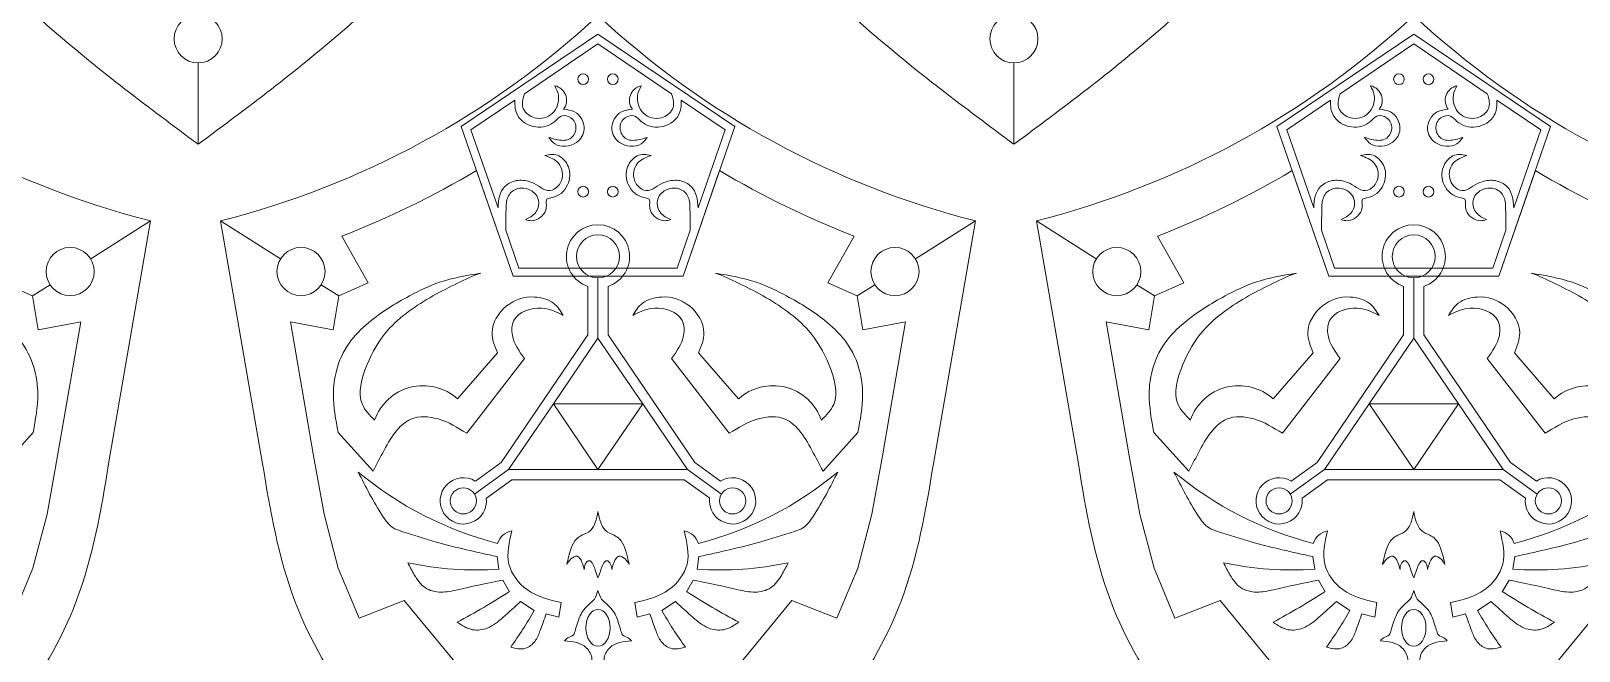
# Model space of a CAD drawing. Header units: inches. Extents: x 0 to 12, y 0 to 12.
# Drawn here: x 6.076 to 9.487, y 2.457 to 3.822 of the extents above; entities that cross this region are included whole.
import ezdxf

# ---------------------------------------------------------------- set-up
doc = ezdxf.new("R2010")
doc.units = ezdxf.units.IN
doc.header["$MEASUREMENT"] = 0
doc.layers.get('0').update_dxf_attribs({"color": 5})

msp = doc.modelspace()

# ---------------------------------------------------------------- linework, layer by layer
at = {"lineweight": 0}
for p, q in [((7.3253, 3.8153), (7.0236, 3.6116)), ((7.1632, 3.6839), (7.3253, 3.7934)), ((7.627, 3.6116), (7.3253, 3.8153)), ((7.3253, 3.7934), (7.4875, 3.6839)), ((9.123, 3.8153), (8.8213, 3.6116)), ((8.9609, 3.6839), (9.123, 3.7934)), ((9.4247, 3.6116), (9.123, 3.8153)), ((9.123, 3.7934), (9.2851, 3.6839)), ((6.4442, 3.5724), (6.4442, 3.7517)), ((8.2419, 3.5724), (8.2419, 3.7517)), ((7.0453, 3.6044), (7.1419, 3.6696)), ((7.5088, 3.6696), (7.6053, 3.6044)), ((8.843, 3.6044), (8.9396, 3.6696)), ((9.3064, 3.6696), (9.403, 3.6044)), ((7.0236, 3.6116), (7.138, 3.2818)), ((7.105, 3.4324), (7.0453, 3.6044)), ((7.5127, 3.2818), (7.627, 3.6116)), ((7.6053, 3.6044), (7.5457, 3.4324)), ((8.8213, 3.6116), (8.9356, 3.2818)), ((8.9026, 3.4324), (8.843, 3.6044)), ((9.3104, 3.2818), (9.4247, 3.6116)), ((9.403, 3.6044), (9.3434, 3.4324)), ((7.138, 3.2818), (7.0573, 3.5145)), ((7.5934, 3.5145), (7.5127, 3.2818)), ((8.9356, 3.2818), (8.855, 3.5145)), ((9.391, 3.5145), (9.3104, 3.2818)), ((6.3393, 3.404), (6.2073, 3.32)), ((6.6258, 3.32), (6.4937, 3.404)), ((7.1509, 3.2999), (7.122, 3.3831)), ((7.5286, 3.3831), (7.4998, 3.2999)), ((8.157, 3.404), (8.0249, 3.32)), ((8.4234, 3.32), (8.2914, 3.404)), ((8.9485, 3.2999), (8.9197, 3.3831)), ((9.3263, 3.3831), (9.2975, 3.2999)), ((6.7607, 3.3701), (6.8185, 3.2676)), ((7.8321, 3.2676), (7.89, 3.3701)), ((8.5584, 3.3701), (8.6162, 3.2676)), ((7.3253, 3.2818), (7.138, 3.2818)), ((7.138, 3.2818), (7.3253, 3.2818)), ((7.3253, 3.2999), (7.1509, 3.2999)), ((7.4998, 3.2999), (7.3253, 3.2999)), ((7.5127, 3.2818), (7.3253, 3.2818)), ((7.3253, 3.2818), (7.5127, 3.2818)), ((7.3253, 3.1456), (7.3253, 3.2782)), ((9.123, 3.2818), (8.9356, 3.2818)), ((8.9356, 3.2818), (9.123, 3.2818)), ((9.123, 3.2999), (8.9485, 3.2999)), ((9.2975, 3.2999), (9.123, 3.2999)), ((9.3104, 3.2818), (9.123, 3.2818)), ((9.123, 3.2818), (9.3104, 3.2818)), ((9.123, 3.1456), (9.123, 3.2782)), ((6.0791, 3.2385), (6.0145, 3.2676)), ((6.1178, 3.2631), (6.0791, 3.2385)), ((6.7539, 3.2385), (6.7152, 3.2631)), ((6.8185, 3.2676), (6.7539, 3.2385)), ((7.303, 3.2595), (7.303, 3.1525)), ((7.3476, 3.1525), (7.3476, 3.2595)), ((7.8968, 3.2385), (7.8321, 3.2676)), ((7.9355, 3.2631), (7.8968, 3.2385)), ((8.5516, 3.2385), (8.5129, 3.2631)), ((8.6162, 3.2676), (8.5516, 3.2385)), ((9.1007, 3.2595), (9.1007, 3.1525)), ((9.1453, 3.1525), (9.1453, 3.2595)), ((6.0916, 3.1635), (6.0791, 3.2385)), ((6.7539, 3.2385), (6.7414, 3.1635)), ((7.9093, 3.1635), (7.8968, 3.2385)), ((8.5516, 3.2385), (8.5391, 3.1635)), ((6.1855, 3.1815), (6.0916, 3.1635)), ((6.1345, 2.8863), (6.1855, 3.1815)), ((6.7414, 3.1635), (6.6475, 3.1815)), ((6.6475, 3.1815), (6.6986, 2.8863)), ((8.0031, 3.1815), (7.9093, 3.1635)), ((7.9521, 2.8863), (8.0031, 3.1815)), ((8.5391, 3.1635), (8.4452, 3.1815)), ((8.4452, 3.1815), (8.4962, 2.8863)), ((7.303, 3.1525), (7.1122, 2.8719)), ((7.3253, 3.1456), (7.2269, 3.0008)), ((7.4238, 3.0008), (7.3253, 3.1456)), ((7.5384, 2.8719), (7.3476, 3.1525)), ((9.1007, 3.1525), (8.9099, 2.8719)), ((9.123, 3.1456), (9.0246, 3.0008)), ((9.2215, 3.0008), (9.123, 3.1456)), ((9.3361, 2.8719), (9.1453, 3.1525)), ((7.0156, 3.0118), (7.1036, 3.1134)), ((7.635, 3.0118), (7.547, 3.1134)), ((8.8133, 3.0118), (8.9013, 3.1134)), ((9.4327, 3.0118), (9.3447, 3.1134)), ((7.1634, 3.1009), (7.036, 2.936)), ((7.4873, 3.1009), (7.6147, 2.936)), ((8.9611, 3.1009), (8.8336, 2.936)), ((9.2849, 3.1009), (9.4124, 2.936)), ((7.2269, 3.0008), (7.1284, 2.8561)), ((7.3253, 2.8561), (7.2269, 3.0008)), ((7.2269, 3.0008), (7.4238, 3.0008)), ((7.4238, 3.0008), (7.3253, 2.8561)), ((7.5222, 2.8561), (7.4238, 3.0008)), ((9.0246, 3.0008), (8.9261, 2.8561)), ((9.123, 2.8561), (9.0246, 3.0008)), ((9.0246, 3.0008), (9.2215, 3.0008)), ((9.2215, 3.0008), (9.123, 2.8561)), ((9.3199, 2.8561), (9.2215, 3.0008)), ((6.0036, 2.8529), (6.0805, 2.9379)), ((6.8295, 2.8529), (6.7526, 2.9379)), ((7.8212, 2.8529), (7.8981, 2.9379)), ((8.6271, 2.8529), (8.5502, 2.9379)), ((6.1112, 2.7581), (6.1345, 2.8863)), ((6.6986, 2.8863), (6.7218, 2.7581)), ((7.1122, 2.8719), (7.055, 2.8309)), ((7.5956, 2.8309), (7.5384, 2.8719)), ((7.9288, 2.7581), (7.9521, 2.8863)), ((8.4962, 2.8863), (8.5195, 2.7581)), ((8.9099, 2.8719), (8.8527, 2.8309)), ((9.3933, 2.8309), (9.3361, 2.8719)), ((7.1284, 2.8561), (7.0532, 2.8022)), ((7.0793, 2.7934), (7.1356, 2.8338)), ((7.1284, 2.8561), (7.3253, 2.8561)), ((7.1356, 2.8338), (7.3253, 2.8338)), ((7.3253, 2.8561), (7.5222, 2.8561)), ((7.3253, 2.8338), (7.5151, 2.8338)), ((7.5151, 2.8338), (7.5714, 2.7934)), ((7.5222, 2.8561), (7.5975, 2.8022)), ((8.9261, 2.8561), (8.8509, 2.8022)), ((8.877, 2.7934), (8.9333, 2.8338)), ((8.9261, 2.8561), (9.123, 2.8561)), ((8.9333, 2.8338), (9.123, 2.8338)), ((9.123, 2.8561), (9.3199, 2.8561)), ((9.123, 2.8338), (9.3127, 2.8338)), ((9.3127, 2.8338), (9.369, 2.7934)), ((9.3199, 2.8561), (9.3951, 2.8022)), ((6.08, 2.639), (6.1112, 2.7581)), ((6.7218, 2.7581), (6.753, 2.639)), ((7.8977, 2.639), (7.9288, 2.7581)), ((8.5195, 2.7581), (8.5507, 2.639)), ((7.107, 2.6371), (7.1029, 2.6645)), ((7.5437, 2.6371), (7.5478, 2.6645)), ((8.9047, 2.6371), (8.9005, 2.6645)), ((9.3413, 2.6371), (9.3455, 2.6645)), ((6.0344, 2.5287), (6.08, 2.639)), ((6.753, 2.639), (6.7987, 2.5287)), ((7.852, 2.5287), (7.8977, 2.639)), ((8.5507, 2.639), (8.5963, 2.5287)), ((7.1304, 2.5872), (7.1153, 2.6127)), ((7.5202, 2.5872), (7.5354, 2.6127)), ((8.9281, 2.5872), (8.9129, 2.6127)), ((9.3179, 2.5872), (9.3331, 2.6127)), ((6.7987, 2.5287), (6.8985, 2.5676)), ((6.8985, 2.5676), (7.0271, 2.4115)), ((7.1848, 2.5458), (7.1548, 2.5657)), ((7.2441, 2.5632), (7.2392, 2.5312)), ((7.4065, 2.5632), (7.4114, 2.5312)), ((7.4658, 2.5458), (7.4958, 2.5657)), ((7.6236, 2.4115), (7.7522, 2.5676)), ((7.7522, 2.5676), (7.852, 2.5287)), ((8.5963, 2.5287), (8.6962, 2.5676)), ((8.6962, 2.5676), (8.8248, 2.4115)), ((8.9825, 2.5458), (8.9525, 2.5657)), ((9.0418, 2.5632), (9.0369, 2.5312)), ((9.2042, 2.5632), (9.2091, 2.5312)), ((9.2635, 2.5458), (9.2935, 2.5657)), ((9.4213, 2.4115), (9.5498, 2.5676)), ((7.2392, 2.5312), (7.2112, 2.5386)), ((7.4114, 2.5312), (7.4395, 2.5386)), ((9.0369, 2.5312), (9.0088, 2.5386)), ((9.2091, 2.5312), (9.2372, 2.5386))]:
    msp.add_line(p, q, dxfattribs=at)
at = {"color": 250, "lineweight": 0}
for p, q in [((6.2468, 2.8689), (6.3393, 3.404)), ((6.4937, 3.404), (6.5862, 2.8689)), ((8.0645, 2.8689), (8.157, 3.404)), ((8.2914, 3.404), (8.3839, 2.8689))]:
    msp.add_line(p, q, dxfattribs=at)
at = {"lineweight": 0}
for centre, radius in [((6.4442, 3.8047), 0.053), ((8.2419, 3.8047), 0.053), ((7.2927, 3.7158), 0.0118), ((7.3579, 3.7158), 0.0118), ((9.0904, 3.7158), 0.0118), ((9.1556, 3.7158), 0.0118), ((7.2927, 3.4681), 0.0118), ((7.3579, 3.4681), 0.0118), ((9.0904, 3.4681), 0.0118), ((9.1556, 3.4681), 0.0118), ((6.1621, 3.2922), 0.053), ((6.6709, 3.2922), 0.053), ((7.9798, 3.2922), 0.053), ((8.4686, 3.2922), 0.053)]:
    msp.add_circle(centre, radius, dxfattribs=at)
at = {"color": 250, "lineweight": 0}
for centre, start, end in [((6.8037, 5.2494), 227.0707, 255.8739), ((6.0293, 5.2494), 284.1261, 312.9293), ((8.6214, 5.2494), 227.0707, 255.8739), ((7.827, 5.2494), 284.1261, 312.9293), ((10.419, 5.2494), 227.0707, 255.8739)]:
    msp.add_arc(centre, 1.9029, start, end, dxfattribs=at)
at = {"lineweight": 0}
for centre, radius, start, end in [((7.2235, 3.6694), 0.0326, 322.4729, 78.1054), ((7.4272, 3.6694), 0.0326, 101.8946, 217.5271), ((9.0211, 3.6694), 0.0326, 322.4729, 78.1054), ((9.2249, 3.6694), 0.0326, 101.8946, 217.5271), ((6.0293, 5.2494), 2.0166, 291.266, 300.649), ((8.6214, 5.2494), 2.0166, 239.351, 248.734), ((7.827, 5.2494), 2.0166, 291.266, 300.649), ((10.419, 5.2494), 2.0166, 239.351, 248.734), ((7.3253, 3.3256), 0.0697, 90, 251.3478), ((7.3253, 3.3256), 0.0697, 288.6522, 90), ((9.123, 3.3256), 0.0697, 90, 251.3478), ((9.123, 3.3256), 0.0697, 288.6522, 90), ((7.3253, 3.3256), 0.0474, 0, 180), ((9.123, 3.3256), 0.0474, 0, 180), ((7.3253, 3.3256), 0.0474, 180, 0), ((9.123, 3.3256), 0.0474, 180, 0), ((6.9399, 2.9276), 0.1132, 48.0042, 160.7442), ((7.7108, 2.9276), 0.1132, 19.2558, 131.9958), ((8.7375, 2.9276), 0.1132, 48.0042, 160.7442), ((9.5085, 2.9276), 0.1132, 19.2558, 131.9958), ((7.2972, 3.4497), 0.7804, 230.1334, 255.6659), ((7.0286, 2.7872), 0.051, 58.8504, 7.0054), ((7.3535, 3.4497), 0.7804, 284.3341, 309.8666), ((7.622, 2.7872), 0.051, 172.9946, 121.1496), ((9.0949, 3.4497), 0.7804, 230.1334, 255.6659), ((8.8263, 2.7872), 0.051, 58.8504, 7.0054), ((9.1511, 3.4497), 0.7804, 284.3341, 309.8666), ((9.4197, 2.7872), 0.051, 172.9946, 121.1496), ((7.0286, 2.7872), 0.0288, 0, 180), ((7.622, 2.7872), 0.0288, 0, 180), ((8.8263, 2.7872), 0.0288, 0, 180), ((9.4197, 2.7872), 0.0288, 0, 180), ((7.0286, 2.7872), 0.0288, 180, 0), ((7.622, 2.7872), 0.0288, 180, 0), ((8.8263, 2.7872), 0.0288, 180, 0), ((9.4197, 2.7872), 0.0288, 180, 0), ((7.1434, 2.6801), 0.0417, 101.4674, 161.1937), ((7.5072, 2.6801), 0.0417, 18.8063, 78.5326), ((8.9411, 2.6801), 0.0417, 101.4674, 161.1937), ((9.3049, 2.6801), 0.0417, 18.8063, 78.5326), ((7.055, 3.3465), 0.7114, 257.9267, 274.1924), ((7.5957, 3.3465), 0.7114, 265.8076, 282.0733), ((8.8527, 3.3465), 0.7114, 257.9267, 274.1924), ((9.3933, 3.3465), 0.7114, 265.8076, 282.0733), ((6.1078, 4.2081), 1.9165, 298.2597, 302.2494), ((8.5429, 4.2081), 1.9165, 237.7506, 241.7403), ((7.9055, 4.2081), 1.9165, 298.2597, 302.2494), ((10.3405, 4.2081), 1.9165, 237.7506, 241.7403), ((6.3325, 3.0358), 0.9831, 324.5017, 330.1066), ((8.3182, 3.0358), 0.9831, 209.8934, 215.4983), ((8.1302, 3.0358), 0.9831, 324.5017, 330.1066), ((10.1158, 3.0358), 0.9831, 209.8934, 215.4983)]:
    msp.add_arc(centre, radius, start, end, dxfattribs=at)
for centre in [(7.3253, 2.5077), (9.123, 2.5077)]:
    msp.add_ellipse(centre, major_axis=(0, 0.0405), ratio=0.665933, dxfattribs=at)
at = {"color": 250, "lineweight": 0}
for points in [[(6.4442, 3.5724), (6.3361, 3.6529), (6.1462, 3.7941), (5.9092, 4.0251), (5.7557, 4.2876), (5.7218, 4.4822), (5.7051, 4.5852)], [(6.4442, 3.5724), (6.5524, 3.6529), (6.7422, 3.7941), (6.9792, 4.0251), (7.1328, 4.2876), (7.1667, 4.4822), (7.1834, 4.5852)], [(8.2419, 3.5724), (8.1338, 3.6529), (7.9439, 3.7941), (7.7069, 4.0251), (7.5534, 4.2876), (7.5195, 4.4822), (7.5028, 4.5852)], [(8.2419, 3.5724), (8.35, 3.6529), (8.5399, 3.7941), (8.7769, 4.0251), (8.9304, 4.2876), (8.9643, 4.4822), (8.981, 4.5852)], [(10.0196, 3.5724), (9.9115, 3.6529), (9.7216, 3.7941), (9.4846, 4.0251), (9.331, 4.2876), (9.2972, 4.4822), (9.2805, 4.5852)], [(5.5077, 1.8561), (5.6158, 1.9366), (5.8057, 2.0779), (6.0427, 2.3088), (6.1962, 2.5713), (6.2301, 2.7659), (6.2468, 2.8689)], [(7.3253, 1.8561), (7.2172, 1.9366), (7.0274, 2.0779), (6.7903, 2.3088), (6.6368, 2.5713), (6.6029, 2.7659), (6.5862, 2.8689)], [(7.3253, 1.8561), (7.4335, 1.9366), (7.6233, 2.0779), (7.8603, 2.3088), (8.0139, 2.5713), (8.0478, 2.7659), (8.0645, 2.8689)], [(9.123, 1.8561), (9.0149, 1.9366), (8.825, 2.0779), (8.588, 2.3088), (8.4345, 2.5713), (8.4006, 2.7659), (8.3839, 2.8689)], [(9.123, 1.8561), (9.2311, 1.9366), (9.421, 2.0779), (9.658, 2.3088), (9.8115, 2.5713), (9.8454, 2.7659), (9.8621, 2.8689)]]:
    msp.add_open_spline(points, degree=3, knots=[0, 0, 0, 0, 0.0808468, 0.1419248, 0.197496, 0.2597021, 0.2597021, 0.2597021, 0.2597021], dxfattribs=at)
at = {"lineweight": 0}
for points, knots in [([(7.2302, 3.7012), (7.2334, 3.6947), (7.243, 3.6754), (7.2307, 3.6354), (7.1877, 3.6238), (7.1545, 3.6496), (7.1588, 3.6716), (7.1632, 3.6839)], [0, 0, 0, 0, 0.00433671, 0.01277802, 0.0209013, 0.027078, 0.03417887, 0.03417887, 0.03417887, 0.03417887]), ([(7.4205, 3.7012), (7.4172, 3.6947), (7.4077, 3.6754), (7.4199, 3.6354), (7.4629, 3.6238), (7.4962, 3.6496), (7.4918, 3.6716), (7.4875, 3.6839)], [0, 0, 0, 0, 0.00433671, 0.01277802, 0.0209013, 0.027078, 0.03417887, 0.03417887, 0.03417887, 0.03417887]), ([(9.0278, 3.7012), (9.0311, 3.6947), (9.0407, 3.6754), (9.0284, 3.6354), (8.9854, 3.6238), (8.9521, 3.6496), (8.9565, 3.6716), (8.9609, 3.6839)], [0, 0, 0, 0, 0.00433671, 0.01277802, 0.0209013, 0.027078, 0.03417887, 0.03417887, 0.03417887, 0.03417887]), ([(9.2182, 3.7012), (9.2149, 3.6947), (9.2053, 3.6754), (9.2176, 3.6354), (9.2606, 3.6238), (9.2939, 3.6496), (9.2895, 3.6716), (9.2851, 3.6839)], [0, 0, 0, 0, 0.00433671, 0.01277802, 0.0209013, 0.027078, 0.03417887, 0.03417887, 0.03417887, 0.03417887]), ([(7.1419, 3.6696), (7.1419, 3.6576), (7.1438, 3.6299), (7.1864, 3.6038), (7.2254, 3.6145), (7.2434, 3.6386), (7.2697, 3.6332), (7.2815, 3.607), (7.2644, 3.5785), (7.2369, 3.5814), (7.2222, 3.586), (7.2171, 3.5876)], [0.00161532, 0.00161532, 0.00161532, 0.00161532, 0.00843951, 0.01794767, 0.02676165, 0.03034979, 0.03473275, 0.03990875, 0.04526398, 0.05124625, 0.05456569, 0.05456569, 0.05456569, 0.05456569]), ([(7.5088, 3.6696), (7.5088, 3.6576), (7.5068, 3.6299), (7.4643, 3.6038), (7.4253, 3.6145), (7.4072, 3.6386), (7.381, 3.6332), (7.3692, 3.607), (7.3863, 3.5785), (7.4138, 3.5814), (7.4284, 3.586), (7.4336, 3.5876)], [0.00161532, 0.00161532, 0.00161532, 0.00161532, 0.00843951, 0.01794767, 0.02676165, 0.03034979, 0.03473275, 0.03990875, 0.04526398, 0.05124625, 0.05456569, 0.05456569, 0.05456569, 0.05456569]), ([(8.9396, 3.6696), (8.9395, 3.6576), (8.9415, 3.6299), (8.984, 3.6038), (9.0231, 3.6145), (9.0411, 3.6386), (9.0673, 3.6332), (9.0792, 3.607), (9.0621, 3.5785), (9.0345, 3.5814), (9.0199, 3.586), (9.0147, 3.5876)], [0.00161532, 0.00161532, 0.00161532, 0.00161532, 0.00843951, 0.01794767, 0.02676165, 0.03034979, 0.03473275, 0.03990875, 0.04526398, 0.05124625, 0.05456569, 0.05456569, 0.05456569, 0.05456569]), ([(9.3064, 3.6696), (9.3065, 3.6576), (9.3045, 3.6299), (9.262, 3.6038), (9.2229, 3.6145), (9.2049, 3.6386), (9.1787, 3.6332), (9.1668, 3.607), (9.1839, 3.5785), (9.2115, 3.5814), (9.2261, 3.586), (9.2313, 3.5876)], [0.00161532, 0.00161532, 0.00161532, 0.00161532, 0.00843951, 0.01794767, 0.02676165, 0.03034979, 0.03473275, 0.03990875, 0.04526398, 0.05124625, 0.05456569, 0.05456569, 0.05456569, 0.05456569]), ([(7.2171, 3.5876), (7.221, 3.5823), (7.235, 3.5643), (7.2787, 3.5681), (7.3027, 3.6082), (7.2813, 3.6466), (7.2579, 3.6487), (7.2493, 3.6495)], [0.00033634, 0.00033634, 0.00033634, 0.00033634, 0.0041984, 0.013742, 0.02052441, 0.02924261, 0.03426993, 0.03426993, 0.03426993, 0.03426993]), ([(7.4336, 3.5876), (7.4297, 3.5823), (7.4157, 3.5643), (7.372, 3.5681), (7.348, 3.6082), (7.3693, 3.6466), (7.3928, 3.6487), (7.4014, 3.6495)], [0.00033634, 0.00033634, 0.00033634, 0.00033634, 0.0041984, 0.013742, 0.02052441, 0.02924261, 0.03426993, 0.03426993, 0.03426993, 0.03426993]), ([(9.0147, 3.5876), (9.0187, 3.5823), (9.0327, 3.5643), (9.0764, 3.5681), (9.1003, 3.6082), (9.079, 3.6466), (9.0555, 3.6487), (9.0469, 3.6495)], [0.00033634, 0.00033634, 0.00033634, 0.00033634, 0.0041984, 0.013742, 0.02052441, 0.02924261, 0.03426993, 0.03426993, 0.03426993, 0.03426993]), ([(9.2313, 3.5876), (9.2273, 3.5823), (9.2134, 3.5643), (9.1696, 3.5681), (9.1457, 3.6082), (9.167, 3.6466), (9.1905, 3.6487), (9.1991, 3.6495)], [0.00033634, 0.00033634, 0.00033634, 0.00033634, 0.0041984, 0.013742, 0.02052441, 0.02924261, 0.03426993, 0.03426993, 0.03426993, 0.03426993]), ([(7.1652, 3.4068), (7.1696, 3.4053), (7.1866, 3.4006), (7.2116, 3.4193), (7.2116, 3.4395), (7.2107, 3.4531), (7.2362, 3.4551), (7.2626, 3.4781), (7.266, 3.5216), (7.2402, 3.5519), (7.2193, 3.5507), (7.2081, 3.5479)], [0.000453, 0.000453, 0.000453, 0.000453, 0.00323887, 0.01091014, 0.01408877, 0.01589701, 0.01769875, 0.02708716, 0.03507638, 0.0414146, 0.04796878, 0.04796878, 0.04796878, 0.04796878]), ([(7.4855, 3.4068), (7.481, 3.4053), (7.4641, 3.4006), (7.4391, 3.4193), (7.439, 3.4395), (7.44, 3.4531), (7.4144, 3.4551), (7.3881, 3.4781), (7.3846, 3.5216), (7.4105, 3.5519), (7.4314, 3.5507), (7.4426, 3.5479)], [0.000453, 0.000453, 0.000453, 0.000453, 0.00323887, 0.01091014, 0.01408877, 0.01589701, 0.01769875, 0.02708716, 0.03507638, 0.0414146, 0.04796878, 0.04796878, 0.04796878, 0.04796878]), ([(8.9628, 3.4068), (8.9673, 3.4053), (8.9842, 3.4006), (9.0092, 3.4193), (9.0093, 3.4395), (9.0084, 3.4531), (9.0339, 3.4551), (9.0603, 3.4781), (9.0637, 3.5216), (9.0379, 3.5519), (9.017, 3.5507), (9.0058, 3.5479)], [0.000453, 0.000453, 0.000453, 0.000453, 0.00323887, 0.01091014, 0.01408877, 0.01589701, 0.01769875, 0.02708716, 0.03507638, 0.0414146, 0.04796878, 0.04796878, 0.04796878, 0.04796878]), ([(9.2832, 3.4068), (9.2787, 3.4053), (9.2618, 3.4006), (9.2368, 3.4193), (9.2367, 3.4395), (9.2376, 3.4531), (9.2121, 3.4551), (9.1857, 3.4781), (9.1823, 3.5216), (9.2081, 3.5519), (9.229, 3.5507), (9.2402, 3.5479)], [0.000453, 0.000453, 0.000453, 0.000453, 0.00323887, 0.01091014, 0.01408877, 0.01589701, 0.01769875, 0.02708716, 0.03507638, 0.0414146, 0.04796878, 0.04796878, 0.04796878, 0.04796878]), ([(7.2081, 3.5479), (7.2195, 3.5437), (7.2375, 3.5368), (7.2511, 3.5068), (7.2411, 3.4775), (7.2127, 3.4665), (7.1948, 3.4817), (7.1729, 3.4921), (7.1454, 3.4955), (7.1101, 3.4773), (7.1055, 3.4509), (7.105, 3.4324)], [0.00030639, 0.00030639, 0.00030639, 0.00030639, 0.00723422, 0.01140536, 0.01883983, 0.0229945, 0.02731397, 0.03175048, 0.03768136, 0.04330908, 0.05350238, 0.05350238, 0.05350238, 0.05350238]), ([(7.4426, 3.5479), (7.4312, 3.5437), (7.4132, 3.5368), (7.3995, 3.5068), (7.4096, 3.4775), (7.4379, 3.4665), (7.4558, 3.4817), (7.4777, 3.4921), (7.5053, 3.4955), (7.5406, 3.4773), (7.5452, 3.4509), (7.5457, 3.4324)], [0.00030639, 0.00030639, 0.00030639, 0.00030639, 0.00723422, 0.01140536, 0.01883983, 0.0229945, 0.02731397, 0.03175048, 0.03768136, 0.04330908, 0.05350238, 0.05350238, 0.05350238, 0.05350238]), ([(9.0058, 3.5479), (9.0172, 3.5437), (9.0352, 3.5368), (9.0488, 3.5068), (9.0388, 3.4775), (9.0104, 3.4665), (8.9925, 3.4817), (8.9706, 3.4921), (8.9431, 3.4955), (8.9078, 3.4773), (8.9032, 3.4509), (8.9026, 3.4324)], [0.00030639, 0.00030639, 0.00030639, 0.00030639, 0.00723422, 0.01140536, 0.01883983, 0.0229945, 0.02731397, 0.03175048, 0.03768136, 0.04330908, 0.05350238, 0.05350238, 0.05350238, 0.05350238]), ([(9.2402, 3.5479), (9.2288, 3.5437), (9.2108, 3.5368), (9.1972, 3.5068), (9.2072, 3.4775), (9.2356, 3.4665), (9.2535, 3.4817), (9.2754, 3.4921), (9.303, 3.4955), (9.3383, 3.4773), (9.3428, 3.4509), (9.3434, 3.4324)], [0.00030639, 0.00030639, 0.00030639, 0.00030639, 0.00723422, 0.01140536, 0.01883983, 0.0229945, 0.02731397, 0.03175048, 0.03768136, 0.04330908, 0.05350238, 0.05350238, 0.05350238, 0.05350238]), ([(7.1652, 3.4068), (7.1734, 3.4107), (7.1903, 3.4187), (7.1995, 3.4501), (7.1764, 3.4775), (7.1395, 3.4778), (7.1237, 3.4538), (7.1224, 3.4229), (7.1221, 3.4005), (7.122, 3.3831)], [0.0000638, 0.0000638, 0.0000638, 0.0000638, 0.00537861, 0.01092551, 0.01688756, 0.02427956, 0.02934575, 0.0323294, 0.04278048, 0.04278048, 0.04278048, 0.04278048]), ([(7.4855, 3.4068), (7.4772, 3.4107), (7.4604, 3.4187), (7.4511, 3.4501), (7.4743, 3.4775), (7.5112, 3.4778), (7.527, 3.4538), (7.5283, 3.4229), (7.5286, 3.4005), (7.5286, 3.3831)], [0.0000638, 0.0000638, 0.0000638, 0.0000638, 0.00537861, 0.01092551, 0.01688756, 0.02427956, 0.02934575, 0.0323294, 0.04278048, 0.04278048, 0.04278048, 0.04278048]), ([(8.9628, 3.4068), (8.9711, 3.4107), (8.9879, 3.4187), (8.9972, 3.4501), (8.9741, 3.4775), (8.9371, 3.4778), (8.9214, 3.4538), (8.9201, 3.4229), (8.9198, 3.4005), (8.9197, 3.3831)], [0.0000638, 0.0000638, 0.0000638, 0.0000638, 0.00537861, 0.01092551, 0.01688756, 0.02427956, 0.02934575, 0.0323294, 0.04278048, 0.04278048, 0.04278048, 0.04278048]), ([(9.2832, 3.4068), (9.2749, 3.4107), (9.2581, 3.4187), (9.2488, 3.4501), (9.2719, 3.4775), (9.3089, 3.4778), (9.3246, 3.4538), (9.3259, 3.4229), (9.3262, 3.4005), (9.3263, 3.3831)], [0.0000638, 0.0000638, 0.0000638, 0.0000638, 0.00537861, 0.01092551, 0.01688756, 0.02427956, 0.02934575, 0.0323294, 0.04278048, 0.04278048, 0.04278048, 0.04278048]), ([(5.7663, 3.2885), (5.7969, 3.2834), (5.8517, 3.2744), (5.9339, 3.2345), (6.003, 3.1919), (6.0602, 3.136), (6.0858, 3.0793), (6.094, 3.011), (6.0857, 2.966), (6.0805, 2.9379)], [0, 0, 0, 0, 0.0185093, 0.0331391, 0.054433, 0.0670295, 0.0805547, 0.0908208, 0.1078467, 0.1078467, 0.1078467, 0.1078467]), ([(7.0668, 3.2885), (7.0361, 3.2834), (6.9813, 3.2744), (6.8991, 3.2345), (6.8301, 3.1919), (6.7728, 3.136), (6.7472, 3.0793), (6.739, 3.011), (6.7474, 2.966), (6.7526, 2.9379)], [0, 0, 0, 0, 0.0185093, 0.0331391, 0.054433, 0.0670295, 0.0805547, 0.0908208, 0.1078467, 0.1078467, 0.1078467, 0.1078467]), ([(6.833, 2.965), (6.8223, 2.9758), (6.7902, 3.0084), (6.8137, 3.0908), (6.8632, 3.1759), (6.9423, 3.2297), (7.0137, 3.266), (7.0492, 3.2829), (7.0668, 3.2885)], [0, 0, 0, 0, 0.00874255, 0.02624393, 0.04399088, 0.06904044, 0.08130712, 0.09240467, 0.09240467, 0.09240467, 0.09240467]), ([(7.5839, 3.2885), (7.6145, 3.2834), (7.6694, 3.2744), (7.7516, 3.2345), (7.8206, 3.1919), (7.8779, 3.136), (7.9035, 3.0793), (7.9117, 3.011), (7.9033, 2.966), (7.8981, 2.9379)], [0, 0, 0, 0, 0.0185093, 0.0331391, 0.054433, 0.0670295, 0.0805547, 0.0908208, 0.1078467, 0.1078467, 0.1078467, 0.1078467]), ([(7.8177, 2.965), (7.8284, 2.9758), (7.8605, 3.0084), (7.837, 3.0908), (7.7874, 3.1759), (7.7084, 3.2297), (7.637, 3.266), (7.6015, 3.2829), (7.5839, 3.2885)], [0, 0, 0, 0, 0.00874255, 0.02624393, 0.04399088, 0.06904044, 0.08130712, 0.09240467, 0.09240467, 0.09240467, 0.09240467]), ([(8.8644, 3.2885), (8.8338, 3.2834), (8.779, 3.2744), (8.6968, 3.2345), (8.6277, 3.1919), (8.5704, 3.136), (8.5449, 3.0793), (8.5367, 3.011), (8.545, 2.966), (8.5502, 2.9379)], [0, 0, 0, 0, 0.0185093, 0.0331391, 0.054433, 0.0670295, 0.0805547, 0.0908208, 0.1078467, 0.1078467, 0.1078467, 0.1078467]), ([(8.6307, 2.965), (8.62, 2.9758), (8.5879, 3.0084), (8.6114, 3.0908), (8.6609, 3.1759), (8.74, 3.2297), (8.8114, 3.266), (8.8468, 3.2829), (8.8644, 3.2885)], [0, 0, 0, 0, 0.00874255, 0.02624393, 0.04399088, 0.06904044, 0.08130712, 0.09240467, 0.09240467, 0.09240467, 0.09240467]), ([(9.3816, 3.2885), (9.4122, 3.2834), (9.467, 3.2744), (9.5492, 3.2345), (9.6183, 3.1919), (9.6756, 3.136), (9.7012, 3.0793), (9.7093, 3.011), (9.701, 2.966), (9.6958, 2.9379)], [0, 0, 0, 0, 0.0185093, 0.0331391, 0.054433, 0.0670295, 0.0805547, 0.0908208, 0.1078467, 0.1078467, 0.1078467, 0.1078467]), ([(9.6153, 2.965), (9.626, 2.9758), (9.6581, 3.0084), (9.6346, 3.0908), (9.5851, 3.1759), (9.506, 3.2297), (9.4346, 3.266), (9.3992, 3.2829), (9.3816, 3.2885)], [0, 0, 0, 0, 0.00874255, 0.02624393, 0.04399088, 0.06904044, 0.08130712, 0.09240467, 0.09240467, 0.09240467, 0.09240467]), ([(7.1036, 3.1134), (7.0976, 3.128), (7.0828, 3.1641), (7.1188, 3.2234), (7.178, 3.2418), (7.2278, 3.2276), (7.243, 3.2059), (7.2488, 3.1954)], [0, 0, 0, 0, 0.0091162, 0.02256182, 0.03539583, 0.04424211, 0.051276, 0.051276, 0.051276, 0.051276]), ([(7.1634, 3.1009), (7.1518, 3.1167), (7.1336, 3.1414), (7.1362, 3.1992), (7.1962, 3.2193), (7.2323, 3.2042), (7.2471, 3.1963), (7.2488, 3.1954)], [0, 0, 0, 0, 0.01143883, 0.01801906, 0.03139935, 0.04037691, 0.0415103, 0.0415103, 0.0415103, 0.0415103]), ([(7.547, 3.1134), (7.553, 3.128), (7.5679, 3.1641), (7.5319, 3.2234), (7.4727, 3.2418), (7.4228, 3.2276), (7.4077, 3.2059), (7.4019, 3.1954)], [0, 0, 0, 0, 0.0091162, 0.02256182, 0.03539583, 0.04424211, 0.051276, 0.051276, 0.051276, 0.051276]), ([(7.4873, 3.1009), (7.4988, 3.1167), (7.5171, 3.1414), (7.5144, 3.1992), (7.4545, 3.2193), (7.4184, 3.2042), (7.4035, 3.1963), (7.4019, 3.1954)], [0, 0, 0, 0, 0.01143883, 0.01801906, 0.03139935, 0.04037691, 0.0415103, 0.0415103, 0.0415103, 0.0415103]), ([(8.9013, 3.1134), (8.8953, 3.128), (8.8805, 3.1641), (8.9165, 3.2234), (8.9756, 3.2418), (9.0255, 3.2276), (9.0406, 3.2059), (9.0465, 3.1954)], [0, 0, 0, 0, 0.0091162, 0.02256182, 0.03539583, 0.04424211, 0.051276, 0.051276, 0.051276, 0.051276]), ([(8.9611, 3.1009), (8.9495, 3.1167), (8.9313, 3.1414), (8.9339, 3.1992), (8.9938, 3.2193), (9.0299, 3.2042), (9.0448, 3.1963), (9.0465, 3.1954)], [0, 0, 0, 0, 0.01143883, 0.01801906, 0.03139935, 0.04037691, 0.0415103, 0.0415103, 0.0415103, 0.0415103]), ([(9.3447, 3.1134), (9.3507, 3.128), (9.3655, 3.1641), (9.3296, 3.2234), (9.2704, 3.2418), (9.2205, 3.2276), (9.2054, 3.2059), (9.1996, 3.1954)], [0, 0, 0, 0, 0.0091162, 0.02256182, 0.03539583, 0.04424211, 0.051276, 0.051276, 0.051276, 0.051276]), ([(9.2849, 3.1009), (9.2965, 3.1167), (9.3147, 3.1414), (9.3121, 3.1992), (9.2522, 3.2193), (9.2161, 3.2042), (9.2012, 3.1963), (9.1996, 3.1954)], [0, 0, 0, 0, 0.01143883, 0.01801906, 0.03139935, 0.04037691, 0.0415103, 0.0415103, 0.0415103, 0.0415103]), ([(6.8295, 2.8529), (6.8376, 2.8681), (6.8541, 2.8992), (6.8772, 2.9411), (6.9171, 2.9758), (6.979, 2.9715), (7.016, 2.9485), (7.036, 2.936)], [0, 0, 0, 0, 0.01038254, 0.02111262, 0.02864786, 0.04065201, 0.05478983, 0.05478983, 0.05478983, 0.05478983]), ([(7.8212, 2.8529), (7.8131, 2.8681), (7.7965, 2.8992), (7.7734, 2.9411), (7.7336, 2.9758), (7.6717, 2.9715), (7.6347, 2.9485), (7.6147, 2.936)], [0, 0, 0, 0, 0.01038254, 0.02111262, 0.02864786, 0.04065201, 0.05478983, 0.05478983, 0.05478983, 0.05478983]), ([(8.6271, 2.8529), (8.6353, 2.8681), (8.6518, 2.8992), (8.6749, 2.9411), (8.7147, 2.9758), (8.7767, 2.9715), (8.8136, 2.9485), (8.8336, 2.936)], [0, 0, 0, 0, 0.01038254, 0.02111262, 0.02864786, 0.04065201, 0.05478983, 0.05478983, 0.05478983, 0.05478983]), ([(9.6189, 2.8529), (9.6107, 2.8681), (9.5942, 2.8992), (9.5711, 2.9411), (9.5313, 2.9758), (9.4694, 2.9715), (9.4324, 2.9485), (9.4124, 2.936)], [0, 0, 0, 0, 0.01038254, 0.02111262, 0.02864786, 0.04065201, 0.05478983, 0.05478983, 0.05478983, 0.05478983]), ([(7.1029, 2.6645), (7.0579, 2.6743), (6.9867, 2.6898), (6.9121, 2.7137), (6.8682, 2.7279), (6.8351, 2.7756), (6.8134, 2.8184), (6.797, 2.8507)], [0, 0, 0, 0, 0.02753964, 0.04351363, 0.0474821, 0.05463243, 0.07669562, 0.07669562, 0.07669562, 0.07669562]), ([(7.5478, 2.6645), (7.5928, 2.6743), (7.6639, 2.6898), (7.7386, 2.7137), (7.7825, 2.7279), (7.8155, 2.7756), (7.8373, 2.8184), (7.8537, 2.8507)], [0, 0, 0, 0, 0.02753964, 0.04351363, 0.0474821, 0.05463243, 0.07669562, 0.07669562, 0.07669562, 0.07669562]), ([(8.9005, 2.6645), (8.8555, 2.6743), (8.7844, 2.6898), (8.7098, 2.7137), (8.6659, 2.7279), (8.6328, 2.7756), (8.6111, 2.8184), (8.5946, 2.8507)], [0, 0, 0, 0, 0.02753964, 0.04351363, 0.0474821, 0.05463243, 0.07669562, 0.07669562, 0.07669562, 0.07669562]), ([(9.3455, 2.6645), (9.3905, 2.6743), (9.4616, 2.6898), (9.5362, 2.7137), (9.5801, 2.7279), (9.6132, 2.7756), (9.6349, 2.8184), (9.6514, 2.8507)], [0, 0, 0, 0, 0.02753964, 0.04351363, 0.0474821, 0.05463243, 0.07669562, 0.07669562, 0.07669562, 0.07669562]), ([(7.3253, 2.7636), (7.3238, 2.7555), (7.321, 2.741), (7.3103, 2.7201), (7.292, 2.7129), (7.2746, 2.7025), (7.2634, 2.6787), (7.2592, 2.6591), (7.2565, 2.6468)], [0, 0, 0, 0, 0.00496667, 0.00889983, 0.01334248, 0.01630321, 0.02086423, 0.02843291, 0.02843291, 0.02843291, 0.02843291]), ([(7.3253, 2.7636), (7.3269, 2.7555), (7.3296, 2.741), (7.3404, 2.7201), (7.3586, 2.7129), (7.3761, 2.7025), (7.3872, 2.6787), (7.3915, 2.6591), (7.3941, 2.6468)], [0, 0, 0, 0, 0.00496667, 0.00889983, 0.01334248, 0.01630321, 0.02086423, 0.02843291, 0.02843291, 0.02843291, 0.02843291]), ([(9.123, 2.7636), (9.1215, 2.7555), (9.1187, 2.741), (9.108, 2.7201), (9.0897, 2.7129), (9.0723, 2.7025), (9.0611, 2.6787), (9.0569, 2.6591), (9.0542, 2.6468)], [0, 0, 0, 0, 0.00496667, 0.00889983, 0.01334248, 0.01630321, 0.02086423, 0.02843291, 0.02843291, 0.02843291, 0.02843291]), ([(9.123, 2.7636), (9.1245, 2.7555), (9.1273, 2.741), (9.1381, 2.7201), (9.1563, 2.7129), (9.1737, 2.7025), (9.1849, 2.6787), (9.1891, 2.6591), (9.1918, 2.6468)], [0, 0, 0, 0, 0.00496667, 0.00889983, 0.01334248, 0.01630321, 0.02086423, 0.02843291, 0.02843291, 0.02843291, 0.02843291]), ([(7.2441, 2.5632), (7.2176, 2.5695), (7.1682, 2.5813), (7.118, 2.648), (7.1293, 2.6962), (7.1352, 2.721)], [0, 0, 0, 0, 0.01607831, 0.02987121, 0.04449574, 0.04449574, 0.04449574, 0.04449574]), ([(7.4065, 2.5632), (7.4331, 2.5695), (7.4824, 2.5813), (7.5326, 2.648), (7.5213, 2.6962), (7.5155, 2.721)], [0, 0, 0, 0, 0.01607831, 0.02987121, 0.04449574, 0.04449574, 0.04449574, 0.04449574]), ([(9.0418, 2.5632), (9.0152, 2.5695), (8.9659, 2.5813), (8.9157, 2.648), (8.927, 2.6962), (8.9328, 2.721)], [0, 0, 0, 0, 0.01607831, 0.02987121, 0.04449574, 0.04449574, 0.04449574, 0.04449574]), ([(9.2042, 2.5632), (9.2308, 2.5695), (9.2801, 2.5813), (9.3303, 2.648), (9.319, 2.6962), (9.3132, 2.721)], [0, 0, 0, 0, 0.01607831, 0.02987121, 0.04449574, 0.04449574, 0.04449574, 0.04449574]), ([(7.2951, 2.6357), (7.2938, 2.6411), (7.2912, 2.6516), (7.2811, 2.6696), (7.2641, 2.6596), (7.2591, 2.6511), (7.2565, 2.6468)], [0, 0, 0, 0, 0.00351206, 0.00679766, 0.00978558, 0.01288207, 0.01288207, 0.01288207, 0.01288207]), ([(7.3556, 2.6357), (7.3569, 2.6411), (7.3594, 2.6516), (7.3695, 2.6696), (7.3865, 2.6596), (7.3916, 2.6511), (7.3941, 2.6468)], [0, 0, 0, 0, 0.00351206, 0.00679766, 0.00978558, 0.01288207, 0.01288207, 0.01288207, 0.01288207]), ([(9.0928, 2.6357), (9.0915, 2.6411), (9.0889, 2.6516), (9.0788, 2.6696), (9.0618, 2.6596), (9.0568, 2.6511), (9.0542, 2.6468)], [0, 0, 0, 0, 0.00351206, 0.00679766, 0.00978558, 0.01288207, 0.01288207, 0.01288207, 0.01288207]), ([(9.1532, 2.6357), (9.1545, 2.6411), (9.1571, 2.6516), (9.1672, 2.6696), (9.1842, 2.6596), (9.1892, 2.6511), (9.1918, 2.6468)], [0, 0, 0, 0, 0.00351206, 0.00679766, 0.00978558, 0.01288207, 0.01288207, 0.01288207, 0.01288207]), ([(7.1153, 2.6127), (7.0823, 2.6059), (7.037, 2.5965), (6.98, 2.5832), (6.9414, 2.5927), (6.9207, 2.6221), (6.9107, 2.642), (6.9062, 2.6509)], [0, 0, 0, 0, 0.02023305, 0.02779216, 0.03497388, 0.04239776, 0.04841567, 0.04841567, 0.04841567, 0.04841567]), ([(7.3253, 2.6175), (7.3231, 2.6233), (7.3191, 2.6336), (7.3158, 2.6467), (7.3059, 2.6592), (7.2954, 2.6476), (7.2952, 2.6398), (7.2951, 2.6357)], [0, 0, 0, 0, 0.00367448, 0.00651244, 0.00872326, 0.0109429, 0.0134626, 0.0134626, 0.0134626, 0.0134626]), ([(7.3253, 2.6175), (7.3276, 2.6233), (7.3315, 2.6336), (7.3349, 2.6467), (7.3447, 2.6592), (7.3552, 2.6476), (7.3554, 2.6398), (7.3556, 2.6357)], [0, 0, 0, 0, 0.00367448, 0.00651244, 0.00872326, 0.0109429, 0.0134626, 0.0134626, 0.0134626, 0.0134626]), ([(7.5354, 2.6127), (7.5684, 2.6059), (7.6136, 2.5965), (7.6707, 2.5832), (7.7092, 2.5927), (7.73, 2.6221), (7.74, 2.642), (7.7445, 2.6509)], [0, 0, 0, 0, 0.02023305, 0.02779216, 0.03497388, 0.04239776, 0.04841567, 0.04841567, 0.04841567, 0.04841567]), ([(8.9129, 2.6127), (8.88, 2.6059), (8.8347, 2.5965), (8.7776, 2.5832), (8.7391, 2.5927), (8.7183, 2.6221), (8.7083, 2.642), (8.7039, 2.6509)], [0, 0, 0, 0, 0.02023305, 0.02779216, 0.03497388, 0.04239776, 0.04841567, 0.04841567, 0.04841567, 0.04841567]), ([(9.123, 2.6175), (9.1208, 2.6233), (9.1168, 2.6336), (9.1134, 2.6467), (9.1036, 2.6592), (9.0931, 2.6476), (9.0929, 2.6398), (9.0928, 2.6357)], [0, 0, 0, 0, 0.00367448, 0.00651244, 0.00872326, 0.0109429, 0.0134626, 0.0134626, 0.0134626, 0.0134626]), ([(9.123, 2.6175), (9.1252, 2.6233), (9.1292, 2.6336), (9.1326, 2.6467), (9.1424, 2.6592), (9.1529, 2.6476), (9.1531, 2.6398), (9.1532, 2.6357)], [0, 0, 0, 0, 0.00367448, 0.00651244, 0.00872326, 0.0109429, 0.0134626, 0.0134626, 0.0134626, 0.0134626]), ([(9.3331, 2.6127), (9.366, 2.6059), (9.4113, 2.5965), (9.4684, 2.5832), (9.5069, 2.5927), (9.5277, 2.6221), (9.5377, 2.642), (9.5421, 2.6509)], [0, 0, 0, 0, 0.02023305, 0.02779216, 0.03497388, 0.04239776, 0.04841567, 0.04841567, 0.04841567, 0.04841567]), ([(7.1548, 2.5657), (7.142, 2.5538), (7.119, 2.5326), (7.0858, 2.5052), (7.0461, 2.4995), (7.026, 2.5128), (7.0152, 2.52)], [0, 0, 0, 0, 0.01052872, 0.01884852, 0.02537562, 0.03288337, 0.03288337, 0.03288337, 0.03288337]), ([(7.3253, 2.5901), (7.3234, 2.5833), (7.3203, 2.5721), (7.3063, 2.5601), (7.2903, 2.546), (7.2818, 2.5237), (7.2761, 2.5053), (7.2723, 2.4899), (7.2592, 2.4873), (7.254, 2.4814), (7.2518, 2.4791)], [0, 0, 0, 0, 0.00412311, 0.00675957, 0.01082209, 0.01687384, 0.02044886, 0.02277519, 0.025562, 0.02745838, 0.02745838, 0.02745838, 0.02745838]), ([(7.3253, 2.5901), (7.3272, 2.5833), (7.3304, 2.5721), (7.3444, 2.5601), (7.3604, 2.546), (7.3689, 2.5237), (7.3746, 2.5053), (7.3783, 2.4899), (7.3914, 2.4873), (7.3967, 2.4814), (7.3988, 2.4791)], [0, 0, 0, 0, 0.00412311, 0.00675957, 0.01082209, 0.01687384, 0.02044886, 0.02277519, 0.025562, 0.02745838, 0.02745838, 0.02745838, 0.02745838]), ([(7.4958, 2.5657), (7.5087, 2.5538), (7.5317, 2.5326), (7.5648, 2.5052), (7.6046, 2.4995), (7.6247, 2.5128), (7.6355, 2.52)], [0, 0, 0, 0, 0.01052872, 0.01884852, 0.02537562, 0.03288337, 0.03288337, 0.03288337, 0.03288337]), ([(8.9525, 2.5657), (8.9397, 2.5538), (8.9166, 2.5326), (8.8835, 2.5052), (8.8437, 2.4995), (8.8236, 2.5128), (8.8129, 2.52)], [0, 0, 0, 0, 0.01052872, 0.01884852, 0.02537562, 0.03288337, 0.03288337, 0.03288337, 0.03288337]), ([(9.123, 2.5901), (9.1211, 2.5833), (9.1179, 2.5721), (9.104, 2.5601), (9.088, 2.546), (9.0795, 2.5237), (9.0738, 2.5053), (9.07, 2.4899), (9.0569, 2.4873), (9.0516, 2.4814), (9.0495, 2.4791)], [0, 0, 0, 0, 0.00412311, 0.00675957, 0.01082209, 0.01687384, 0.02044886, 0.02277519, 0.025562, 0.02745838, 0.02745838, 0.02745838, 0.02745838]), ([(9.123, 2.5901), (9.1249, 2.5833), (9.1281, 2.5721), (9.142, 2.5601), (9.1581, 2.546), (9.1665, 2.5237), (9.1722, 2.5053), (9.176, 2.4899), (9.1891, 2.4873), (9.1944, 2.4814), (9.1965, 2.4791)], [0, 0, 0, 0, 0.00412311, 0.00675957, 0.01082209, 0.01687384, 0.02044886, 0.02277519, 0.025562, 0.02745838, 0.02745838, 0.02745838, 0.02745838]), ([(9.2935, 2.5657), (9.3063, 2.5538), (9.3294, 2.5326), (9.3625, 2.5052), (9.4023, 2.4995), (9.4224, 2.5128), (9.4331, 2.52)], [0, 0, 0, 0, 0.01052872, 0.01884852, 0.02537562, 0.03288337, 0.03288337, 0.03288337, 0.03288337]), ([(7.2112, 2.5386), (7.2067, 2.5258), (7.1995, 2.505), (7.1881, 2.4766), (7.1641, 2.4574), (7.1442, 2.4622), (7.1329, 2.4649)], [0, 0, 0, 0, 0.00813648, 0.01321573, 0.01827977, 0.02485473, 0.02485473, 0.02485473, 0.02485473]), ([(7.4395, 2.5386), (7.444, 2.5258), (7.4512, 2.505), (7.4625, 2.4766), (7.4865, 2.4574), (7.5065, 2.4622), (7.5178, 2.4649)], [0, 0, 0, 0, 0.00813648, 0.01321573, 0.01827977, 0.02485473, 0.02485473, 0.02485473, 0.02485473]), ([(9.0088, 2.5386), (9.0044, 2.5258), (8.9971, 2.505), (8.9858, 2.4766), (8.9618, 2.4574), (8.9419, 2.4622), (8.9306, 2.4649)], [0, 0, 0, 0, 0.00813648, 0.01321573, 0.01827977, 0.02485473, 0.02485473, 0.02485473, 0.02485473]), ([(9.2372, 2.5386), (9.2416, 2.5258), (9.2489, 2.505), (9.2602, 2.4766), (9.2842, 2.4574), (9.3042, 2.4622), (9.3154, 2.4649)], [0, 0, 0, 0, 0.00813648, 0.01321573, 0.01827977, 0.02485473, 0.02485473, 0.02485473, 0.02485473]), ([(7.2927, 2.3981), (7.303, 2.4114), (7.3196, 2.4327), (7.2969, 2.4742), (7.2695, 2.4772), (7.2518, 2.4791)], [0, 0, 0, 0, 0.00906876, 0.01459213, 0.02458282, 0.02458282, 0.02458282, 0.02458282]), ([(7.3579, 2.3981), (7.3476, 2.4114), (7.3311, 2.4327), (7.3537, 2.4742), (7.3812, 2.4772), (7.3988, 2.4791)], [0, 0, 0, 0, 0.00906876, 0.01459213, 0.02458282, 0.02458282, 0.02458282, 0.02458282]), ([(9.0904, 2.3981), (9.1007, 2.4114), (9.1173, 2.4327), (9.0946, 2.4742), (9.0672, 2.4772), (9.0495, 2.4791)], [0, 0, 0, 0, 0.00906876, 0.01459213, 0.02458282, 0.02458282, 0.02458282, 0.02458282]), ([(9.1556, 2.3981), (9.1453, 2.4114), (9.1288, 2.4327), (9.1514, 2.4742), (9.1788, 2.4772), (9.1965, 2.4791)], [0, 0, 0, 0, 0.00906876, 0.01459213, 0.02458282, 0.02458282, 0.02458282, 0.02458282])]:
    msp.add_open_spline(points, degree=3, knots=knots, dxfattribs=at)

doc.saveas('drawing.dxf')
